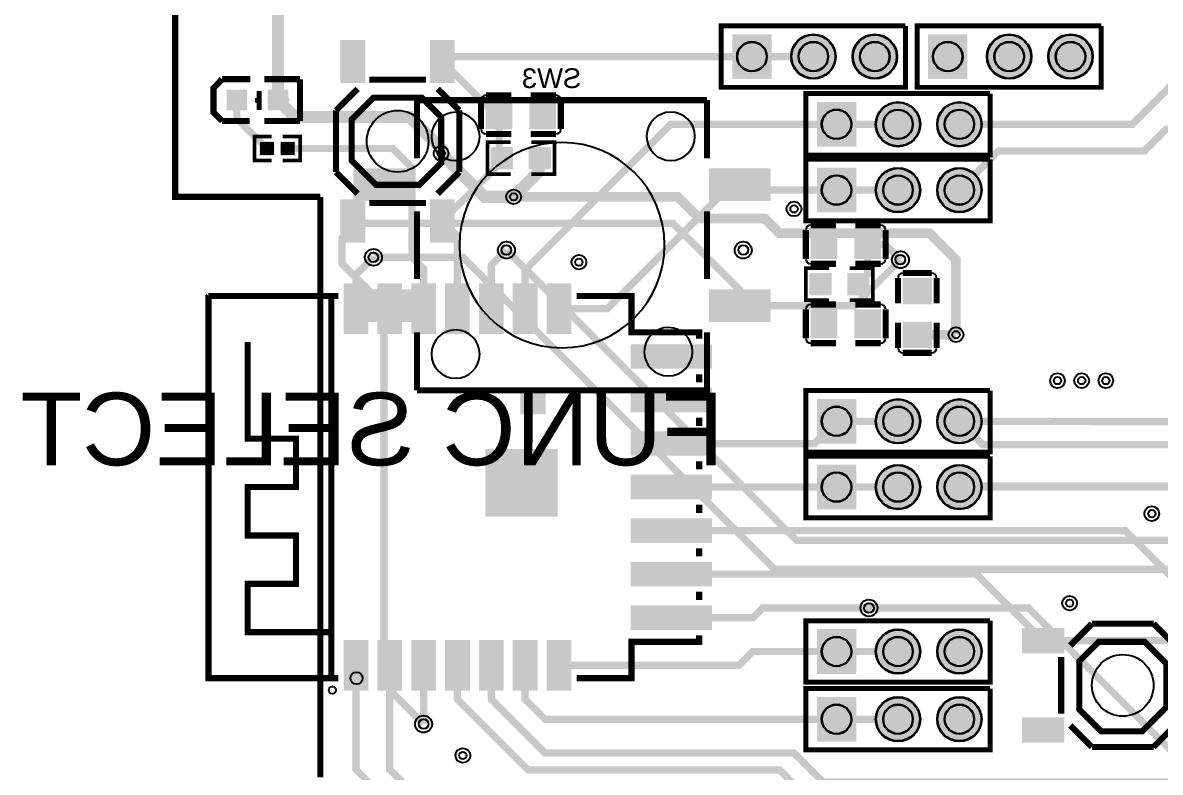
# Model space of a CAD drawing. Header units: millimetres. Extents: x -6 to 120, y -1 to 100.
# Drawn here: x -6.31 to 40.75, y 18.21 to 49.2 of the extents above; entities that cross this region are included whole.
import ezdxf

# ---------------------------------------------------------------- set-up
doc = ezdxf.new("R2010")
doc.units = ezdxf.units.MM
for name, color, linetype, true_color in [('BoardOutLine', 7, 'Continuous', 0xff00ff), ('BottomLayer', 7, 'Continuous', 0x0000ff), ('BottomPasteMaskLayer', 7, 'Continuous', 0x800000), ('BottomSilkLayer', 7, 'Continuous', 0x66cc33), ('BottomSolderMaskLayer', 7, 'Continuous', 0xaa00ff), ('Document', 7, 'Continuous', 0xffffff), ('Hole', 7, 'Continuous', 0x222222), ('Multi-Layer', 7, 'Continuous', 0xc0c0c0), ('TopLayer', 7, 'Continuous', 0xff0000), ('TopPasteMaskLayer', 7, 'Continuous', 0x808080), ('TopSilkLayer', 7, 'Continuous', 0xffcc00), ('TopSolderMaskLayer', 7, 'Continuous', 0x800080)]:
    doc.layers.add(name, color=color, linetype=linetype, true_color=true_color)
doc.styles.get("Standard").update_dxf_attribs({"font": 'arial.ttf'})

msp = doc.modelspace()

# ---------------------------------------------------------------- hatches: boundary and pattern name
at = {"layer": 'BottomLayer'}
for points in [[(9.892, 43.15), (7.392, 43.15), (7.392, 41.85), (9.892, 41.85)], [(24.608, 43.15), (22.108, 43.15), (22.108, 41.85), (24.608, 41.85)], [(9.892, 38.15), (7.392, 38.15), (7.392, 36.85), (9.892, 36.85)], [(24.608, 38.15), (22.108, 38.15), (22.108, 36.85), (24.608, 36.85)]]:
    msp.add_hatch(color=256, dxfattribs=at).paths.add_polyline_path(points)
at = {"layer": 'BottomPasteMaskLayer'}
for points in [[(9.892, 43.15), (7.392, 43.15), (7.392, 41.85), (9.892, 41.85)], [(24.608, 43.15), (22.108, 43.15), (22.108, 41.85), (24.608, 41.85)], [(9.892, 38.15), (7.392, 38.15), (7.392, 36.85), (9.892, 36.85)], [(24.608, 38.15), (22.108, 38.15), (22.108, 36.85), (24.608, 36.85)]]:
    msp.add_hatch(color=256, dxfattribs=at).paths.add_polyline_path(points)
at = {"layer": 'BottomSolderMaskLayer'}
for points in [[(23.047, 48.726), (24.673, 48.726), (24.673, 46.875), (23.047, 46.875)], [(25.475, 47.8, 1), (27.325, 47.8, 1)], [(28.015, 47.8, 1), (29.865, 47.8, 1)], [(31.147, 48.726), (32.773, 48.726), (32.773, 46.875), (31.147, 46.875)], [(33.575, 47.8, 1), (35.426, 47.8, 1)], [(36.115, 47.8, 1), (37.966, 47.8, 1)], [(26.547, 45.926), (28.173, 45.926), (28.173, 44.075), (26.547, 44.075)], [(28.975, 45, 1), (30.826, 45, 1)], [(31.515, 45, 1), (33.366, 45, 1)], [(9.917, 43.175), (7.367, 43.175), (7.367, 41.825), (9.917, 41.825)], [(24.633, 43.175), (22.083, 43.175), (22.083, 41.825), (24.633, 41.825)], [(26.547, 43.206), (28.173, 43.206), (28.173, 41.355), (26.547, 41.355)], [(28.975, 42.28, 1), (30.826, 42.28, 1)], [(31.515, 42.28, 1), (33.366, 42.28, 1)], [(9.917, 38.175), (7.367, 38.175), (7.367, 36.825), (9.917, 36.825)], [(24.633, 38.175), (22.083, 38.175), (22.083, 36.825), (24.633, 36.825)], [(26.547, 33.645), (28.173, 33.645), (28.173, 31.795), (26.547, 31.795)], [(28.975, 32.72, 1), (30.826, 32.72, 1)], [(31.515, 32.72, 1), (33.366, 32.72, 1)], [(26.547, 30.925), (28.173, 30.925), (28.173, 29.075), (26.547, 29.075)], [(28.975, 30, 1), (30.826, 30, 1)], [(31.515, 30, 1), (33.366, 30, 1)], [(26.547, 24.125), (28.173, 24.125), (28.173, 22.275), (26.547, 22.275)], [(28.975, 23.2, 1), (30.826, 23.2, 1)], [(31.515, 23.2, 1), (33.366, 23.2, 1)], [(26.547, 21.325), (28.173, 21.325), (28.173, 19.475), (26.547, 19.475)], [(28.975, 20.4, 1), (30.826, 20.4, 1)], [(31.515, 20.4, 1), (33.366, 20.4, 1)]]:
    msp.add_hatch(color=256, dxfattribs=at).paths.add_polyline_path(points)
at = {"layer": 'Document'}
for points in [[(4.336, 45.725), (4.336, 46.385), (4.488, 46.385), (4.488, 45.725)], [(2.207, 46.05), (2.867, 46.05), (2.867, 45.897), (2.207, 45.897)], [(4.06, 46.102), (4.721, 46.102), (4.721, 45.949), (4.06, 45.949)]]:
    msp.add_hatch(color=256, dxfattribs=at).paths.add_polyline_path(points)
at = {"layer": 'Multi-Layer'}
for points in [[(23.073, 48.7), (24.647, 48.7), (24.647, 46.9), (23.073, 46.9)], [(25.5, 47.8, 1), (27.3, 47.8, 1)], [(28.04, 47.8, 1), (29.84, 47.8, 1)], [(31.173, 48.7), (32.747, 48.7), (32.747, 46.9), (31.173, 46.9)], [(33.6, 47.8, 1), (35.4, 47.8, 1)], [(36.14, 47.8, 1), (37.94, 47.8, 1)], [(26.573, 45.9), (28.147, 45.9), (28.147, 44.1), (26.573, 44.1)], [(29, 45, 1), (30.8, 45, 1)], [(31.54, 45, 1), (33.34, 45, 1)], [(26.573, 43.18), (28.147, 43.18), (28.147, 41.38), (26.573, 41.38)], [(29, 42.28, 1), (30.8, 42.28, 1)], [(31.54, 42.28, 1), (33.34, 42.28, 1)], [(26.573, 33.62), (28.148, 33.62), (28.148, 31.82), (26.573, 31.82)], [(29, 32.72, 1), (30.8, 32.72, 1)], [(31.54, 32.72, 1), (33.34, 32.72, 1)], [(26.573, 30.9), (28.147, 30.9), (28.147, 29.1), (26.573, 29.1)], [(29, 30, 1), (30.8, 30, 1)], [(31.54, 30, 1), (33.34, 30, 1)], [(26.573, 24.1), (28.147, 24.1), (28.147, 22.3), (26.573, 22.3)], [(29, 23.2, 1), (30.8, 23.2, 1)], [(31.54, 23.2, 1), (33.34, 23.2, 1)], [(26.573, 21.3), (28.147, 21.3), (28.147, 19.5), (26.573, 19.5)], [(29, 20.4, 1), (30.8, 20.4, 1)], [(31.54, 20.4, 1), (33.34, 20.4, 1)]]:
    msp.add_hatch(color=256, dxfattribs=at).paths.add_polyline_path(points)
at = {"layer": 'TopLayer'}
for points in [[(7.85, 48.45), (7.85, 46.75), (6.85, 46.75), (6.85, 48.45)], [(11.549, 48.45), (11.549, 46.75), (10.549, 46.75), (10.549, 48.45)], [(2.149, 45.6), (2.149, 46.4), (2.949, 46.4), (2.949, 45.6)], [(3.851, 45.6), (3.851, 46.4), (4.651, 46.4), (4.651, 45.6)], [(13.9, 44.85), (12.9, 44.85), (12.9, 45.95), (13.9, 45.95)], [(15.7, 44.85), (14.7, 44.85), (14.7, 45.95), (15.7, 45.95)], [(4.071, 43.73), (4.071, 44.27), (3.505, 44.27), (3.505, 43.73)], [(4.371, 43.73), (4.371, 44.27), (4.937, 44.27), (4.937, 43.73)], [(13.95, 43.168), (13.95, 44.032), (13.144, 44.032), (13.144, 43.168)], [(14.65, 43.168), (14.65, 44.032), (15.457, 44.032), (15.457, 43.168)], [(7.85, 41.85), (7.85, 40.15), (6.85, 40.15), (6.85, 41.85)], [(11.55, 41.85), (11.55, 40.15), (10.55, 40.15), (10.55, 41.85)], [(26.34, 40.58), (27.34, 40.58), (27.34, 39.48), (26.34, 39.48)], [(28.14, 40.58), (29.14, 40.58), (29.14, 39.48), (28.14, 39.48)], [(27.125, 38.822), (27.125, 37.958), (26.319, 37.958), (26.319, 38.822)], [(27.825, 38.822), (27.825, 37.958), (28.632, 37.958), (28.632, 38.822)], [(31.25, 38.6), (31.25, 37.6), (30.15, 37.6), (30.15, 38.6)], [(6.975, 36.374), (6.975, 38.374), (7.975, 38.374), (7.975, 36.374)], [(8.375, 36.374), (8.375, 38.374), (9.375, 38.374), (9.375, 36.374)], [(9.775, 36.374), (9.775, 38.374), (10.775, 38.374), (10.775, 36.374)], [(11.175, 36.374), (11.175, 38.374), (12.175, 38.374), (12.175, 36.374)], [(12.575, 36.374), (12.575, 38.374), (13.575, 38.374), (13.575, 36.374)], [(13.975, 36.374), (13.975, 38.374), (14.975, 38.374), (14.975, 36.374)], [(15.375, 36.374), (15.375, 38.374), (16.375, 38.374), (16.375, 36.374)], [(27.34, 36.2), (26.34, 36.2), (26.34, 37.3), (27.34, 37.3)], [(29.14, 36.2), (28.14, 36.2), (28.14, 37.3), (29.14, 37.3)], [(31.25, 36.8), (31.25, 35.8), (30.15, 35.8), (30.15, 36.8)], [(18.925, 34.899), (18.925, 35.899), (22.125, 35.899), (22.125, 34.899)], [(14.295, 33.029), (14.295, 34.029), (15.295, 34.029), (15.295, 33.029)], [(18.925, 33.099), (18.925, 34.099), (22.125, 34.099), (22.125, 33.099)], [(18.925, 31.299), (18.925, 32.299), (22.125, 32.299), (22.125, 31.299)], [(12.85, 28.804), (12.85, 31.554), (15.8, 31.554), (15.8, 28.804)], [(18.925, 29.499), (18.925, 30.499), (22.125, 30.499), (22.125, 29.499)], [(18.925, 27.699), (18.925, 28.699), (22.125, 28.699), (22.125, 27.699)], [(18.925, 25.899), (18.925, 26.899), (22.125, 26.899), (22.125, 25.899)], [(18.925, 24.099), (18.925, 25.099), (22.125, 25.099), (22.125, 24.099)], [(35.05, 24.149), (36.75, 24.149), (36.75, 23.149), (35.05, 23.149)], [(6.975, 21.624), (6.975, 23.624), (7.975, 23.624), (7.975, 21.624)], [(8.375, 21.624), (8.375, 23.624), (9.375, 23.624), (9.375, 21.624)], [(9.775, 21.624), (9.775, 23.624), (10.775, 23.624), (10.775, 21.624)], [(11.175, 21.624), (11.175, 23.624), (12.175, 23.624), (12.175, 21.624)], [(12.575, 21.624), (12.575, 23.624), (13.575, 23.624), (13.575, 21.624)], [(13.975, 21.624), (13.975, 23.624), (14.975, 23.624), (14.975, 21.624)], [(15.375, 21.624), (15.375, 23.624), (16.375, 23.624), (16.375, 21.624)], [(35.05, 20.45), (36.75, 20.45), (36.75, 19.45), (35.05, 19.45)]]:
    msp.add_hatch(color=256, dxfattribs=at).paths.add_polyline_path(points)
at = {"layer": 'TopPasteMaskLayer'}
for points in [[(7.85, 48.45), (7.85, 46.75), (6.85, 46.75), (6.85, 48.45)], [(11.549, 48.45), (11.549, 46.75), (10.549, 46.75), (10.549, 48.45)], [(2.149, 45.6), (2.149, 46.4), (2.949, 46.4), (2.949, 45.6)], [(3.851, 45.6), (3.851, 46.4), (4.651, 46.4), (4.651, 45.6)], [(13.9, 44.85), (12.9, 44.85), (12.9, 45.95), (13.9, 45.95)], [(15.7, 44.85), (14.7, 44.85), (14.7, 45.95), (15.7, 45.95)], [(4.086, 43.77), (4.086, 44.23), (4.046, 44.27), (3.545, 44.27), (3.505, 44.23), (3.505, 43.77), (3.545, 43.73), (4.046, 43.73)], [(4.356, 43.77), (4.356, 44.23), (4.396, 44.27), (4.897, 44.27), (4.937, 44.23), (4.937, 43.77), (4.897, 43.73), (4.396, 43.73)], [(13.945, 44), (13.945, 43.772), (13.565, 43.772), (13.565, 43.442), (13.945, 43.442), (13.945, 43.2), (13.895, 43.15), (13.105, 43.15), (13.055, 43.2), (13.055, 44), (13.105, 44.05), (13.895, 44.05)], [(15.495, 44.05), (14.695, 44.05), (14.645, 44), (14.645, 43.772), (15.015, 43.772), (15.015, 43.442), (14.645, 43.442), (14.645, 43.2), (14.695, 43.15), (15.495, 43.15), (15.545, 43.2), (15.545, 44)], [(7.85, 41.85), (7.85, 40.15), (6.85, 40.15), (6.85, 41.85)], [(11.55, 41.85), (11.55, 40.15), (10.55, 40.15), (10.55, 41.85)], [(26.34, 40.58), (27.34, 40.58), (27.34, 39.48), (26.34, 39.48)], [(28.14, 40.58), (29.14, 40.58), (29.14, 39.48), (28.14, 39.48)], [(26.28, 37.94), (27.08, 37.94), (27.13, 37.99), (27.13, 38.218), (26.76, 38.218), (26.76, 38.548), (27.13, 38.548), (27.13, 38.79), (27.08, 38.84), (26.28, 38.84), (26.23, 38.79), (26.23, 37.99)], [(27.83, 37.99), (27.83, 38.218), (28.21, 38.218), (28.21, 38.548), (27.83, 38.548), (27.83, 38.79), (27.88, 38.84), (28.67, 38.84), (28.72, 38.79), (28.72, 37.99), (28.67, 37.94), (27.88, 37.94)], [(31.25, 38.6), (31.25, 37.6), (30.15, 37.6), (30.15, 38.6)], [(6.975, 36.374), (6.975, 38.374), (7.975, 38.374), (7.975, 36.374)], [(8.375, 36.374), (8.375, 38.374), (9.375, 38.374), (9.375, 36.374)], [(9.775, 36.374), (9.775, 38.374), (10.775, 38.374), (10.775, 36.374)], [(11.175, 36.374), (11.175, 38.374), (12.175, 38.374), (12.175, 36.374)], [(12.575, 36.374), (12.575, 38.374), (13.575, 38.374), (13.575, 36.374)], [(13.975, 36.374), (13.975, 38.374), (14.975, 38.374), (14.975, 36.374)], [(15.375, 36.374), (15.375, 38.374), (16.375, 38.374), (16.375, 36.374)], [(27.34, 36.2), (26.34, 36.2), (26.34, 37.3), (27.34, 37.3)], [(29.14, 36.2), (28.14, 36.2), (28.14, 37.3), (29.14, 37.3)], [(31.25, 36.8), (31.25, 35.8), (30.15, 35.8), (30.15, 36.8)], [(18.925, 34.899), (18.925, 35.899), (22.125, 35.899), (22.125, 34.899)], [(14.295, 33.029), (14.295, 34.029), (15.295, 34.029), (15.295, 33.029)], [(18.925, 33.099), (18.925, 34.099), (22.125, 34.099), (22.125, 33.099)], [(18.925, 31.299), (18.925, 32.299), (22.125, 32.299), (22.125, 31.299)], [(12.85, 28.804), (12.85, 31.554), (15.8, 31.554), (15.8, 28.804)], [(18.925, 29.499), (18.925, 30.499), (22.125, 30.499), (22.125, 29.499)], [(18.925, 27.699), (18.925, 28.699), (22.125, 28.699), (22.125, 27.699)], [(18.925, 25.899), (18.925, 26.899), (22.125, 26.899), (22.125, 25.899)], [(18.925, 24.099), (18.925, 25.099), (22.125, 25.099), (22.125, 24.099)], [(35.05, 24.149), (36.75, 24.149), (36.75, 23.149), (35.05, 23.149)], [(6.975, 21.624), (6.975, 23.624), (7.975, 23.624), (7.975, 21.624)], [(8.375, 21.624), (8.375, 23.624), (9.375, 23.624), (9.375, 21.624)], [(9.775, 21.624), (9.775, 23.624), (10.775, 23.624), (10.775, 21.624)], [(11.175, 21.624), (11.175, 23.624), (12.175, 23.624), (12.175, 21.624)], [(12.575, 21.624), (12.575, 23.624), (13.575, 23.624), (13.575, 21.624)], [(13.975, 21.624), (13.975, 23.624), (14.975, 23.624), (14.975, 21.624)], [(15.375, 21.624), (15.375, 23.624), (16.375, 23.624), (16.375, 21.624)], [(35.05, 20.45), (36.75, 20.45), (36.75, 19.45), (35.05, 19.45)]]:
    msp.add_hatch(color=256, dxfattribs=at).paths.add_polyline_path(points)
at = {"layer": 'TopSolderMaskLayer'}
for points in [[(7.865, 48.493), (7.865, 46.707), (6.835, 46.707), (6.835, 48.493)], [(11.564, 48.493), (11.564, 46.707), (10.534, 46.707), (10.534, 48.493)], [(23.047, 48.726), (24.673, 48.726), (24.673, 46.875), (23.047, 46.875)], [(25.475, 47.8, 1), (27.325, 47.8, 1)], [(28.015, 47.8, 1), (29.865, 47.8, 1)], [(31.147, 48.726), (32.773, 48.726), (32.773, 46.875), (31.147, 46.875)], [(33.575, 47.8, 1), (35.426, 47.8, 1)], [(36.115, 47.8, 1), (37.966, 47.8, 1)], [(2.124, 45.575), (2.124, 46.426), (2.974, 46.426), (2.974, 45.575)], [(3.826, 45.575), (3.826, 46.426), (4.676, 46.426), (4.676, 45.575)], [(13.951, 44.799), (12.849, 44.799), (12.849, 46.001), (13.951, 46.001)], [(15.751, 44.799), (14.649, 44.799), (14.649, 46.001), (15.751, 46.001)], [(26.547, 45.926), (28.173, 45.926), (28.173, 44.075), (26.547, 44.075)], [(28.975, 45, 1), (30.826, 45, 1)], [(31.515, 45, 1), (33.366, 45, 1)], [(4.096, 43.705), (4.096, 44.296), (3.48, 44.296), (3.48, 43.705)], [(4.346, 43.705), (4.346, 44.296), (4.962, 44.296), (4.962, 43.705)], [(13.975, 43.143), (13.975, 44.058), (13.118, 44.058), (13.118, 43.143)], [(14.625, 43.143), (14.625, 44.058), (15.482, 44.058), (15.482, 43.143)], [(26.547, 43.206), (28.173, 43.206), (28.173, 41.355), (26.547, 41.355)], [(28.975, 42.28, 1), (30.826, 42.28, 1)], [(31.515, 42.28, 1), (33.366, 42.28, 1)], [(7.865, 41.893), (7.865, 40.107), (6.835, 40.107), (6.835, 41.893)], [(11.565, 41.893), (11.565, 40.107), (10.535, 40.107), (10.535, 41.893)], [(26.289, 40.631), (27.391, 40.631), (27.391, 39.43), (26.289, 39.43)], [(28.09, 40.631), (29.191, 40.631), (29.191, 39.43), (28.09, 39.43)], [(27.151, 38.848), (27.151, 37.933), (26.293, 37.933), (26.293, 38.848)], [(27.8, 38.848), (27.8, 37.933), (28.657, 37.933), (28.657, 38.848)], [(31.306, 38.646), (31.306, 37.554), (30.094, 37.554), (30.094, 38.646)], [(6.963, 36.324), (6.963, 38.424), (7.988, 38.424), (7.988, 36.324)], [(8.363, 36.324), (8.363, 38.424), (9.388, 38.424), (9.388, 36.324)], [(9.763, 36.324), (9.763, 38.424), (10.788, 38.424), (10.788, 36.324)], [(11.162, 36.324), (11.162, 38.424), (12.187, 38.424), (12.187, 36.324)], [(12.562, 36.324), (12.562, 38.424), (13.587, 38.424), (13.587, 36.324)], [(13.963, 36.324), (13.963, 38.424), (14.988, 38.424), (14.988, 36.324)], [(15.363, 36.324), (15.363, 38.424), (16.388, 38.424), (16.388, 36.324)], [(27.391, 36.149), (26.289, 36.149), (26.289, 37.35), (27.391, 37.35)], [(29.191, 36.149), (28.089, 36.149), (28.089, 37.35), (29.191, 37.35)], [(31.306, 36.846), (31.306, 35.754), (30.094, 35.754), (30.094, 36.846)], [(18.845, 34.891), (18.845, 35.907), (22.205, 35.907), (22.205, 34.891)], [(14.27, 33.004), (14.27, 34.054), (15.32, 34.054), (15.32, 33.004)], [(18.845, 33.092), (18.845, 34.107), (22.205, 34.107), (22.205, 33.092)], [(26.547, 33.645), (28.173, 33.645), (28.173, 31.795), (26.547, 31.795)], [(28.975, 32.72, 1), (30.826, 32.72, 1)], [(31.515, 32.72, 1), (33.366, 32.72, 1)], [(18.845, 31.292), (18.845, 32.307), (22.205, 32.307), (22.205, 31.292)], [(12.823, 28.781), (12.823, 31.578), (15.827, 31.578), (15.827, 28.781)], [(26.547, 30.925), (28.173, 30.925), (28.173, 29.075), (26.547, 29.075)], [(28.975, 30, 1), (30.826, 30, 1)], [(31.515, 30, 1), (33.366, 30, 1)], [(18.845, 29.491), (18.845, 30.507), (22.205, 30.507), (22.205, 29.491)], [(18.845, 27.692), (18.845, 28.707), (22.205, 28.707), (22.205, 27.692)], [(18.845, 25.891), (18.845, 26.907), (22.205, 26.907), (22.205, 25.891)], [(18.845, 24.092), (18.845, 25.107), (22.205, 25.107), (22.205, 24.092)], [(26.547, 24.125), (28.173, 24.125), (28.173, 22.275), (26.547, 22.275)], [(28.975, 23.2, 1), (30.826, 23.2, 1)], [(31.515, 23.2, 1), (33.366, 23.2, 1)], [(35.025, 24.175), (36.776, 24.175), (36.776, 23.124), (35.025, 23.124)], [(6.963, 21.574), (6.963, 23.674), (7.988, 23.674), (7.988, 21.574)], [(8.363, 21.574), (8.363, 23.674), (9.388, 23.674), (9.388, 21.574)], [(9.763, 21.574), (9.763, 23.674), (10.788, 23.674), (10.788, 21.574)], [(11.163, 21.574), (11.163, 23.674), (12.188, 23.674), (12.188, 21.574)], [(12.563, 21.574), (12.563, 23.674), (13.588, 23.674), (13.588, 21.574)], [(13.963, 21.574), (13.963, 23.674), (14.988, 23.674), (14.988, 21.574)], [(15.363, 21.574), (15.363, 23.674), (16.388, 23.674), (16.388, 21.574)], [(26.547, 21.325), (28.173, 21.325), (28.173, 19.475), (26.547, 19.475)], [(28.975, 20.4, 1), (30.826, 20.4, 1)], [(31.515, 20.4, 1), (33.366, 20.4, 1)], [(35.025, 20.475), (36.776, 20.475), (36.776, 19.424), (35.025, 19.424)]]:
    msp.add_hatch(color=256, dxfattribs=at).paths.add_polyline_path(points)

# ---------------------------------------------------------------- linework, layer by layer
at = {"layer": 'BoardOutLine', "const_width": 0.254}
for points in [[(0, 100), (0, 42), (6, 42)], [(6, 18), (6, 42)]]:
    msp.add_lwpolyline(points, dxfattribs=at)
at = {"layer": 'BottomLayer'}
for points, const_width in [([(41.1, 70.9), (48.8, 63.2), (48.8, 38.7), (42.8, 32.7), (32.44, 32.72)], 0.3), ([(43.5, 70), (51.3, 62.2), (51.3, 37.3), (44, 30), (32.44, 30)], 0.3), ([(13.701, 39.801), (25.7, 27.799), (60.899, 27.799), (62.799, 29.699), (62.799, 48.8), (64.199, 50.2), (82.101, 50.2), (86.2, 54.299), (91.4, 54.299), (95.301, 50.4), (110.899, 50.4), (112.799, 48.501), (112.799, 26.1)], 0.3), ([(11, 43.8), (12.8, 42), (14, 42)], 0.5), ([(14, 42), (20.8, 42), (21.7, 41.1), (24.4, 41.1), (25, 40.5), (31.2, 40.5), (32.3, 39.4), (32.3, 36.3)], 0.4), ([(8.641, 37.5), (6.899, 39.242), (6.899, 40.301), (7.501, 40.901), (20.6, 40.901), (23.358, 38.142), (23.358, 37.5)], 0.3), ([(8.2, 39.5), (11.9, 39.5), (24.8, 26.6), (64.8, 26.6), (67, 24.4), (76.35, 24.4), (77.6, 23.15)], 0.3), ([(23.358, 37.5), (28.1, 37.5), (30, 39.4)], 0.3), ([(10.275, 20.2), (8.642, 21.833), (8.642, 37.5)], 0.3), ([(28.7, 25), (35.3, 25), (38.2, 22.1), (42.8, 17.5), (75.5, 17.5)], 0.3)]:
    msp.add_lwpolyline(points, dxfattribs=dict(at, const_width=const_width))
at = {"layer": 'BottomSilkLayer', "const_width": 0.254}
for points in [[(10, 46), (10, 43.6)], [(22, 46), (10, 46)], [(22, 43.6), (22, 46)], [(10, 41.4), (10, 38.6)], [(22, 41.4), (22, 38.6)], [(10, 34), (10, 36.4)], [(22, 36.4), (22, 34), (10, 34)]]:
    msp.add_lwpolyline(points, dxfattribs=at)
at = {"layer": 'BottomSilkLayer'}
for centre, radius, start, end in [((11.6, 44.498), 1, 179.8718, 179.572), ((20.5, 44.503), 1, 180.1499, 179.8501), ((16, 40.002), 4.243, 180.03, 179.97), ((11.6, 35.498), 1, 179.8718, 179.572), ((20.4, 35.598), 1, 179.8718, 179.572)]:
    msp.add_arc(centre, radius, start, end, dxfattribs=at)
at = {"layer": 'BottomSolderMaskLayer'}
for centre, radius in [((26.4, 47.8), 0.925), ((28.94, 47.8), 0.925), ((34.5, 47.8), 0.925), ((37.04, 47.8), 0.925), ((23.86, 47.8), 0.619), ((26.4, 47.8), 0.617), ((28.94, 47.8), 0.617), ((31.96, 47.8), 0.619), ((34.5, 47.8), 0.617), ((37.04, 47.8), 0.617), ((29.9, 45), 0.925), ((32.44, 45), 0.925), ((27.36, 45), 0.619), ((29.9, 45), 0.617), ((32.44, 45), 0.617), ((27.36, 42.28), 0.619), ((29.9, 42.28), 0.925), ((29.9, 42.28), 0.617), ((32.44, 42.28), 0.925), ((32.44, 42.28), 0.617), ((29.9, 32.72), 0.925), ((32.44, 32.72), 0.925), ((27.36, 32.72), 0.619), ((29.9, 32.72), 0.617), ((32.44, 32.72), 0.617), ((27.36, 30), 0.619), ((29.9, 30), 0.925), ((29.9, 30), 0.617), ((32.44, 30), 0.925), ((32.44, 30), 0.617), ((29.9, 23.2), 0.925), ((32.44, 23.2), 0.925), ((27.36, 23.2), 0.619), ((29.9, 23.2), 0.617), ((32.44, 23.2), 0.617), ((29.9, 20.4), 0.925), ((32.44, 20.4), 0.925), ((27.36, 20.4), 0.619), ((29.9, 20.4), 0.617), ((32.44, 20.4), 0.617)]:
    msp.add_circle(centre, radius, dxfattribs=at)
at = {"layer": 'Document'}
msp.add_circle((7.5, 22.099), 0.25, dxfattribs=at)
at = {"layer": 'Hole'}
for centre, radius in [((11, 43.8), 0.152), ((14, 42), 0.152), ((25.6, 41.5), 0.152), ((13.7, 39.8), 0.2), ((23.5, 39.8), 0.2), ((8.2, 39.5), 0.2), ((30, 39.4), 0.2), ((16.7, 39.3), 0.152), ((32.3, 36.3), 0.152), ((36.5, 34.4), 0.152), ((37.5, 34.4), 0.152), ((38.5, 34.4), 0.152), ((40.4, 28.9), 0.152), ((28.7, 25), 0.2), ((37, 25.2), 0.152), ((10.275, 20.2), 0.2), ((11.9, 18.9), 0.152)]:
    msp.add_circle(centre, radius, dxfattribs=at)
at = {"layer": 'Multi-Layer'}
for centre, radius in [((26.4, 47.8), 0.9), ((28.94, 47.8), 0.9), ((34.5, 47.8), 0.9), ((37.04, 47.8), 0.9), ((23.86, 47.8), 0.6), ((26.4, 47.8), 0.6), ((28.94, 47.8), 0.6), ((31.96, 47.8), 0.6), ((34.5, 47.8), 0.6), ((37.04, 47.8), 0.6), ((29.9, 45), 0.9), ((32.44, 45), 0.9), ((27.36, 45), 0.6), ((29.9, 45), 0.6), ((32.44, 45), 0.6), ((11, 43.8), 0.305), ((27.36, 42.28), 0.6), ((29.9, 42.28), 0.9), ((29.9, 42.28), 0.6), ((32.44, 42.28), 0.9), ((32.44, 42.28), 0.6), ((14, 42), 0.305), ((25.6, 41.5), 0.305), ((13.7, 39.8), 0.35), ((23.5, 39.8), 0.35), ((8.2, 39.5), 0.35), ((16.7, 39.3), 0.305), ((30, 39.4), 0.35), ((32.3, 36.3), 0.305), ((36.5, 34.4), 0.305), ((37.5, 34.4), 0.305), ((38.5, 34.4), 0.305), ((29.9, 32.72), 0.9), ((32.44, 32.72), 0.9), ((27.36, 32.72), 0.6), ((29.9, 32.72), 0.6), ((32.44, 32.72), 0.6), ((27.36, 30), 0.6), ((29.9, 30), 0.9), ((29.9, 30), 0.6), ((32.44, 30), 0.9), ((32.44, 30), 0.6), ((40.4, 28.9), 0.305), ((37, 25.2), 0.305), ((28.7, 25), 0.35), ((29.9, 23.2), 0.9), ((32.44, 23.2), 0.9), ((27.36, 23.2), 0.6), ((29.9, 23.2), 0.6), ((32.44, 23.2), 0.6), ((29.9, 20.4), 0.9), ((32.44, 20.4), 0.9), ((27.36, 20.4), 0.6), ((29.9, 20.4), 0.6), ((32.44, 20.4), 0.6), ((10.275, 20.2), 0.35), ((11.9, 18.9), 0.305)]:
    msp.add_circle(centre, radius, dxfattribs=at)
at = {"layer": 'TopLayer'}
for points, const_width in [([(22.8, 63.3), (20.5, 61), (7.1, 61), (4.251, 58.151), (4.251, 46)], 0.5), ([(11.049, 47.6), (11.249, 47.8), (23.86, 47.8)], 0.3), ([(11.049, 47.6), (13.249, 45.4), (13.4, 45.4)], 0.3), ([(26.4, 47.8), (23.86, 47.8)], 0.3), ([(32.441, 45), (39.599, 45), (41.199, 46.601), (65.4, 46.601), (67, 45), (67, 43.601), (68.649, 41.95), (68.649, 41.5)], 0.3), ([(2.549, 46), (2.549, 45.239), (3.788, 44)], 0.3), ([(4.251, 46), (4.951, 45.3), (9.7, 45.3), (11, 44), (11, 43.8)], 0.5), ([(13.4, 45.4), (13.4, 43.747), (13.547, 43.6)], 0.3), ([(14.475, 37.375), (14.475, 38.975), (20.5, 45), (27.36, 45)], 0.3), ([(29.9, 45), (27.36, 45)], 0.3), ([(32.44, 42.28), (34.06, 43.9), (37.6, 43.9), (40.1, 43.9), (41, 44.8), (64.9, 44.8)], 0.3), ([(4.654, 44), (9, 44), (9.8, 43.2), (9.8, 39.5), (10.275, 39.025), (10.275, 37.375)], 0.3), ([(14, 42), (15.053, 43.053), (15.053, 43.6)], 0.5), ([(11.051, 41), (13.547, 43.496), (13.547, 43.6)], 0.3), ([(15.875, 37.375), (17.874, 37.375), (22.78, 42.28), (27.36, 42.28)], 0.3), ([(29.9, 42.28), (27.36, 42.28)], 0.3), ([(11.675, 37.375), (11.675, 40.376), (11.051, 41)], 0.3), ([(28.64, 40.03), (28.64, 38.802), (28.228, 38.39)], 0.3), ([(30, 39.4), (29.37, 40.03), (28.64, 40.03)], 0.3), ([(7.475, 37.375), (7.475, 38.775), (8.2, 39.5)], 0.3), ([(13.075, 37.375), (13.075, 39.175), (13.7, 39.8)], 0.3), ([(32.3, 36.3), (30.7, 36.3)], 0.4), ([(7.475, 22.625), (7.475, 18.325), (9.101, 16.7), (23.899, 16.7), (25.2, 15.399), (56.8, 15.399), (73.5, 32.1), (76.2, 32.1), (77.409, 33.309), (77.6, 33.309)], 0.3), ([(20.525, 31.799), (26.439, 31.799), (27.36, 32.72)], 0.3), ([(27.36, 32.72), (29.9, 32.72)], 0.3), ([(32.44, 32.72), (33.405, 31.755), (44.282, 31.755)], 0.3), ([(20.526, 29.999), (27.361, 29.999)], 0.3), ([(27.36, 30), (29.9, 30)], 0.3), ([(44.282, 30.05), (32.49, 30.05), (32.44, 30)], 0.3), ([(13.076, 22.625), (13.076, 21.226), (15.301, 19.001), (25.601, 19.001), (26.8, 17.799), (53.1, 17.799), (63.7, 28.4), (63.7, 29.4)], 0.3), ([(8.875, 22.625), (8.875, 18.325), (9.701, 17.5), (24.4, 17.5), (25.7, 16.199), (55.599, 16.199), (67.8, 28.4)], 0.3), ([(20.525, 28.199), (39.301, 28.199), (42.4, 25.1)], 0.3), ([(11.674, 22.625), (11.674, 21.226), (14.6, 18.3), (25.002, 18.3), (26.302, 16.999), (54.4, 16.999), (65.4, 28)], 0.3), ([(20.525, 26.399), (33.15, 26.399), (35.9, 23.649)], 0.3), ([(20.525, 24.599), (23.899, 24.599), (24.3, 25), (28.7, 25)], 0.3), ([(35.901, 23.649), (42.5, 23.649)], 0.3), ([(15.875, 22.625), (23.325, 22.625), (23.899, 23.2), (27.361, 23.2)], 0.3), ([(29.9, 23.2), (27.36, 23.2)], 0.3), ([(10.275, 22.624), (10.275, 20.2)], 0.3), ([(14.475, 22.624), (14.475, 21.225), (15.3, 20.4), (27.36, 20.4)], 0.3), ([(29.9, 20.4), (27.36, 20.4)], 0.3)]:
    msp.add_lwpolyline(points, dxfattribs=dict(at, const_width=const_width))
at = {"layer": 'TopSilkLayer'}
for points, const_width in [([(24.495, 49.07), (22.59, 49.07), (22.59, 46.53), (30.21, 46.53), (30.21, 49.07)], 0.203), ([(30.21, 49.07), (24.495, 49.07)], 0.203), ([(32.595, 49.07), (30.69, 49.07), (30.69, 46.53), (38.31, 46.53), (38.31, 49.07)], 0.203), ([(38.31, 49.07), (32.595, 49.07)], 0.203), ([(1.939, 45.137), (1.584, 45.492), (1.584, 46.508), (1.939, 46.864)], 0.254), ([(3.108, 46.864), (1.939, 46.864)], 0.254), ([(5.165, 46.864), (3.692, 46.864)], 0.254), ([(5.165, 45.137), (5.165, 46.864)], 0.254), ([(7.545, 46.47), (6.65, 45.575)], 0.254), ([(10.368, 46.85), (8.032, 46.85)], 0.254), ([(11.75, 45.575), (10.855, 46.47)], 0.254), ([(3.476, 45.594), (3.476, 46.381)], 0.203), ([(12.65, 44.8), (12.65, 46)], 0.254), ([(12.85, 46.2), (12.9, 46.2)], 0.254), ([(13.9, 46.2), (12.9, 46.2)], 0.254), ([(14.7, 46.2), (15.7, 46.2)], 0.254), ([(15.75, 46.2), (15.7, 46.2)], 0.254), ([(15.95, 44.8), (15.95, 46)], 0.254), ([(27.995, 46.27), (26.09, 46.27), (26.09, 43.73), (33.71, 43.73), (33.71, 46.27)], 0.203), ([(33.71, 46.27), (27.995, 46.27)], 0.203), ([(3.476, 45.992), (3.301, 45.992)], 0.203), ([(6.65, 45.575), (6.65, 43.025)], 0.254), ([(11.75, 45.575), (11.75, 43.025)], 0.254), ([(3.082, 45.137), (1.939, 45.137)], 0.254), ([(5.165, 45.137), (3.692, 45.137)], 0.254), ([(12.85, 44.6), (12.9, 44.6)], 0.254), ([(13.9, 44.6), (12.9, 44.6)], 0.254), ([(14.7, 44.6), (15.7, 44.6)], 0.254), ([(15.75, 44.6), (15.7, 44.6)], 0.254), ([(3.995, 43.501), (3.277, 43.501), (3.277, 44.499), (3.995, 44.499)], 0.152), ([(4.447, 43.501), (5.165, 43.501), (5.165, 44.499), (4.447, 44.499)], 0.152), ([(13.874, 42.939), (12.915, 42.939), (12.915, 44.261), (13.874, 44.261)], 0.152), ([(14.726, 42.939), (15.685, 42.939), (15.685, 44.261), (14.726, 44.261)], 0.152), ([(27.995, 43.55), (26.09, 43.55), (26.09, 41.01), (33.71, 41.01), (33.71, 43.55)], 0.203), ([(33.71, 43.55), (27.995, 43.55)], 0.203), ([(7.545, 42.13), (6.65, 43.025)], 0.254), ([(11.75, 43.025), (10.855, 42.13)], 0.254), ([(10.368, 41.75), (8.032, 41.75)], 0.254), ([(26.29, 40.831), (26.34, 40.831)], 0.254), ([(27.34, 40.831), (26.34, 40.831)], 0.254), ([(28.14, 40.831), (29.14, 40.831)], 0.254), ([(29.19, 40.831), (29.14, 40.831)], 0.254), ([(26.09, 40.631), (26.09, 39.43)], 0.254), ([(29.39, 40.631), (29.39, 39.43)], 0.254), ([(27.049, 39.051), (26.09, 39.051), (26.09, 37.729), (27.049, 37.729)], 0.152), ([(26.29, 39.23), (26.34, 39.23)], 0.254), ([(27.34, 39.23), (26.34, 39.23)], 0.254), ([(27.901, 39.051), (28.86, 39.051), (28.86, 37.729), (27.901, 37.729)], 0.152), ([(28.14, 39.23), (29.14, 39.23)], 0.254), ([(29.19, 39.23), (29.14, 39.23)], 0.254), ([(29.9, 38.65), (29.9, 38.6)], 0.254), ([(29.9, 37.6), (29.9, 38.6)], 0.254), ([(31.3, 38.85), (30.1, 38.85)], 0.254), ([(31.5, 38.65), (31.5, 38.6)], 0.254), ([(31.5, 37.6), (31.5, 38.6)], 0.254), ([(1.375, 37.899), (6.744, 37.899)], 0.254), ([(6.744, 22.099), (1.375, 22.099), (1.375, 37.886), (1.382, 37.893)], 0.254), ([(6.455, 22.099), (6.455, 37.899)], 0.254), ([(16.606, 37.899), (18.875, 37.899), (18.875, 36.399), (21.675, 36.399), (21.675, 36.13)], 0.254), ([(26.29, 37.55), (26.34, 37.55)], 0.254), ([(27.34, 37.55), (26.34, 37.55)], 0.254), ([(28.14, 37.55), (29.14, 37.55)], 0.254), ([(29.19, 37.55), (29.14, 37.55)], 0.254), ([(26.09, 36.15), (26.09, 37.35)], 0.254), ([(29.39, 36.15), (29.39, 37.35)], 0.254), ([(29.9, 36.8), (29.9, 35.8)], 0.254), ([(31.5, 36.8), (31.5, 35.8)], 0.254), ([(6.455, 23.778), (6.455, 23.999), (3, 23.999), (3, 25.999), (5, 25.999), (5, 27.999), (3, 27.999), (3, 29.999), (5, 29.999), (5, 31.999), (3, 31.999), (3, 35.999)], 0.254), ([(26.29, 35.95), (26.34, 35.95)], 0.254), ([(27.34, 35.95), (26.34, 35.95)], 0.254), ([(28.14, 35.95), (29.14, 35.95)], 0.254), ([(29.19, 35.95), (29.14, 35.95)], 0.254), ([(29.9, 35.75), (29.9, 35.8)], 0.254), ([(31.5, 35.75), (31.5, 35.8)], 0.254), ([(31.3, 35.55), (30.1, 35.55)], 0.254), ([(21.675, 34.668), (21.675, 34.331)], 0.254), ([(27.995, 33.99), (26.09, 33.99), (26.09, 31.45), (33.71, 31.45), (33.71, 33.99)], 0.203), ([(33.71, 33.99), (27.995, 33.99)], 0.203), ([(21.675, 32.868), (21.675, 32.53)], 0.254), ([(21.675, 31.068), (21.675, 30.73)], 0.254), ([(27.995, 31.27), (26.09, 31.27), (26.09, 28.73), (33.71, 28.73), (33.71, 31.27)], 0.203), ([(33.71, 31.27), (27.995, 31.27)], 0.203), ([(21.675, 29.268), (21.675, 28.931)], 0.254), ([(21.675, 27.468), (21.675, 27.13)], 0.254), ([(21.675, 25.668), (21.675, 25.331)], 0.254), ([(27.995, 24.47), (26.09, 24.47), (26.09, 21.93), (33.71, 21.93), (33.71, 24.47)], 0.203), ([(33.71, 24.47), (27.995, 24.47)], 0.203), ([(37.925, 24.35), (37.03, 23.455)], 0.254), ([(37.925, 24.35), (40.475, 24.35)], 0.254), ([(40.475, 24.35), (41.37, 23.455)], 0.254), ([(21.675, 23.868), (21.675, 23.599), (18.875, 23.599), (18.875, 22.099), (16.606, 22.099)], 0.254), ([(36.65, 22.968), (36.65, 20.632)], 0.254), ([(27.995, 21.67), (26.09, 21.67), (26.09, 19.13), (33.71, 19.13), (33.71, 21.67)], 0.203), ([(33.71, 21.67), (27.995, 21.67)], 0.203), ([(37.03, 20.145), (37.925, 19.25)], 0.254), ([(41.37, 20.145), (40.475, 19.25)], 0.254), ([(37.925, 19.25), (40.475, 19.25)], 0.254)]:
    msp.add_lwpolyline(points, dxfattribs=dict(at, const_width=const_width))
at = {"layer": 'TopSilkLayer', "const_width": 0.254}
for points in [[(11.001, 45.301), (11.001, 43.401), (10.099, 42.499), (8.301, 42.499), (7.3, 43.5), (7.3, 45.199), (8.202, 46.101), (10.201, 46.101), (11.001, 45.301)], [(38.199, 23.601), (40.099, 23.601), (41.001, 22.699), (41.001, 20.901), (40, 19.9), (38.301, 19.9), (37.399, 20.802), (37.399, 22.801), (38.199, 23.601)]]:
    msp.add_lwpolyline(points, close=True, dxfattribs=at)
at = {"layer": 'TopSilkLayer'}
for centre, radius in [((9.2, 44.3), 1.275), ((39.2, 21.8), 1.275), ((6.5, 21.599), 0.15)]:
    msp.add_circle(centre, radius, dxfattribs=at)
for centre, start, end in [((12.85, 46), 90, 180), ((15.75, 46), 0, 90), ((12.85, 44.8), 180, 270), ((15.75, 44.8), 270, 0), ((26.29, 40.631), 90, 180), ((29.19, 40.631), 0, 90), ((26.29, 39.43), 180, 270), ((29.19, 39.43), 270, 0), ((30.1, 38.65), 90, 180), ((31.3, 38.65), 360, 90), ((26.29, 37.35), 90, 180), ((29.19, 37.35), 0, 90), ((26.29, 36.15), 180, 270), ((29.19, 36.15), 270, 0), ((30.1, 35.75), 180, 270), ((31.3, 35.75), 270, 0)]:
    msp.add_arc(centre, 0.2, start, end, dxfattribs=at)
at = {"layer": 'TopSolderMaskLayer'}
for centre, radius in [((26.4, 47.8), 0.925), ((28.94, 47.8), 0.925), ((34.5, 47.8), 0.925), ((37.04, 47.8), 0.925), ((23.86, 47.8), 0.619), ((26.4, 47.8), 0.617), ((28.94, 47.8), 0.617), ((31.96, 47.8), 0.619), ((34.5, 47.8), 0.617), ((37.04, 47.8), 0.617), ((29.9, 45), 0.925), ((32.44, 45), 0.925), ((27.36, 45), 0.619), ((29.9, 45), 0.617), ((32.44, 45), 0.617), ((27.36, 42.28), 0.619), ((29.9, 42.28), 0.925), ((29.9, 42.28), 0.617), ((32.44, 42.28), 0.925), ((32.44, 42.28), 0.617), ((29.9, 32.72), 0.925), ((32.44, 32.72), 0.925), ((27.36, 32.72), 0.619), ((29.9, 32.72), 0.617), ((32.44, 32.72), 0.617), ((27.36, 30), 0.619), ((29.9, 30), 0.925), ((29.9, 30), 0.617), ((32.44, 30), 0.925), ((32.44, 30), 0.617), ((29.9, 23.2), 0.925), ((32.44, 23.2), 0.925), ((27.36, 23.2), 0.619), ((29.9, 23.2), 0.617), ((32.44, 23.2), 0.617), ((29.9, 20.4), 0.925), ((32.44, 20.4), 0.925), ((27.36, 20.4), 0.619), ((29.9, 20.4), 0.617), ((32.44, 20.4), 0.617)]:
    msp.add_circle(centre, radius, dxfattribs=at)

# ---------------------------------------------------------------- texts
at = {"layer": 'BottomSilkLayer', "text_generation_flag": 2}
for s, height, p in [('SW3', 0.813, (16.8, 46.5)), ('FUNC SELECT', 3, (22.7, 30.9))]:
    msp.add_text(s, height=height, dxfattribs=at).set_placement(p)

doc.saveas('drawing.dxf')
